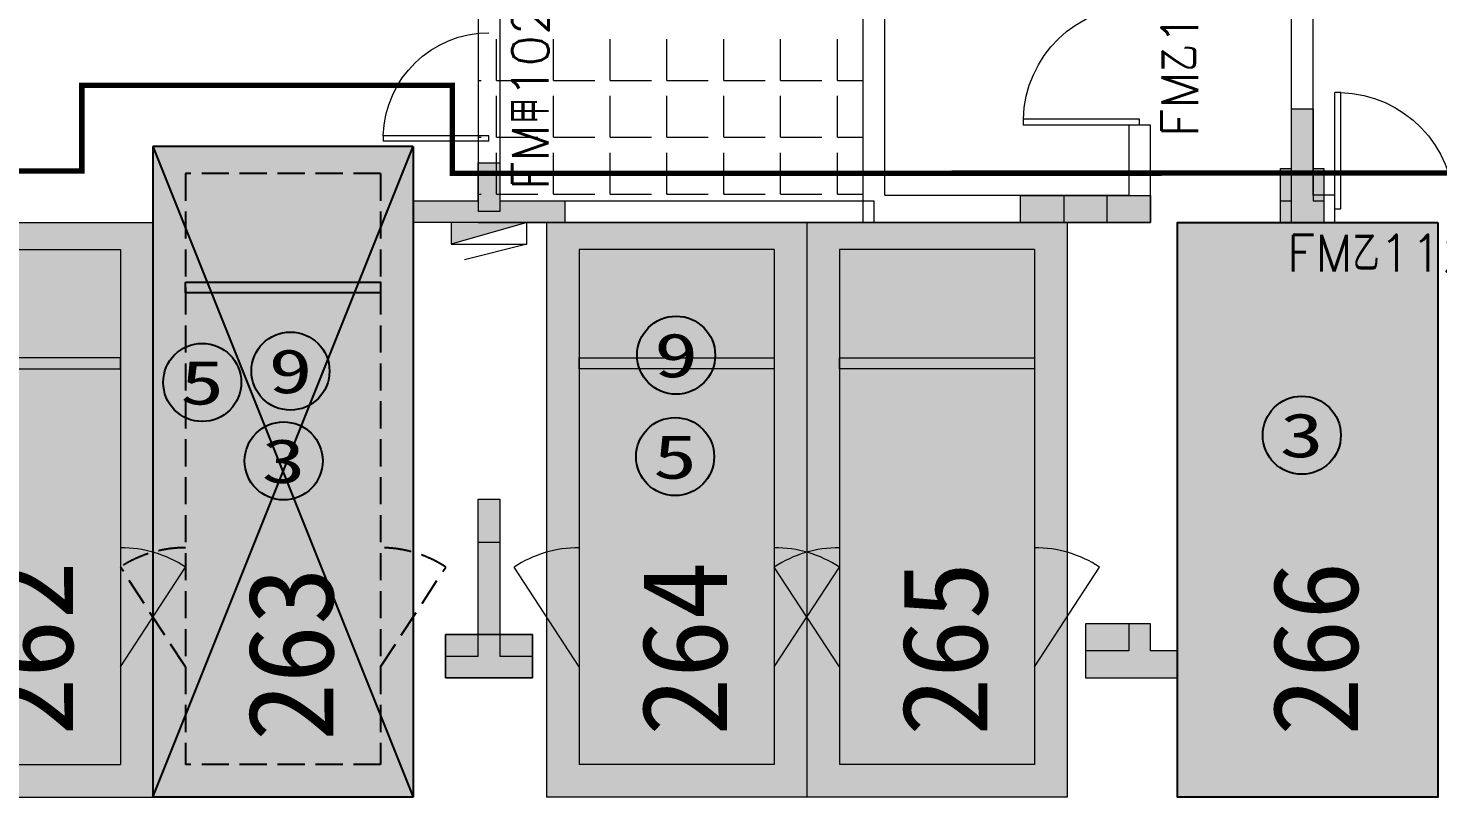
# Model space of a CAD drawing. Extents: x -264757 to 1033689, y 4049843 to 4347093.
# Drawn here: x -70533 to -57534, y 4088083 to 4095199 of the extents above; entities that cross this region are included whole.
import ezdxf
from ezdxf.enums import TextEntityAlignment as Align

# ---------------------------------------------------------------- set-up
doc = ezdxf.new("R2010")
doc.units = 0
doc.header["$LTSCALE"] = 1000
doc.header["$MEASUREMENT"] = 0
doc.linetypes.add('AX-01DK-PB01$1$A-001-车位参照B1$0$A-001-车位参照B1$0$A-001-车位参照B1$0$A-H4-001-基本图形$0$A-001-车位B1$0$DASH', pattern=[0.35, 0.25, -0.1])
doc.linetypes.add('DASH', pattern=[0.35, 0.25, -0.1])
doc.layers.add('AX-01DK-PB01$0$AX-001DK-01-PB01-02$0$A-3-WinF(Text)', color=8, linetype='Continuous', plot=False)
for name, color, linetype in [('不利因素1-紧邻消火栓', 7, 'Continuous'), ('不利因素3-紧邻房间出入口', 7, 'Continuous'), ('不利因素5-单面靠墙', 7, 'Continuous'), ('不可售车位', 255, 'Continuous'), ('大车位', 7, 'Continuous'), ('普通车位', 7, 'Continuous')]:
    doc.layers.add(name, color=color, linetype=linetype)
doc.layers.add('无关图层', color=8, linetype='Continuous', lineweight=0)
doc.layers.add('车位归属楼栋范围线', color=7, linetype='Continuous', true_color=0x19e6c7)
doc.styles.add('AX-01DK-PB01$0$AX-001DK-01-PB01-02$0$_TCH_WINDOW', font='SIMPLEX', dxfattribs={"bigfont": 'GBCBIG'})
doc.styles.add('AX-ACK-BIANH1$0$黑体', font='simhei.ttf')
doc.styles.add('SX-ACK-PB01-WNC-ALL$0$黑体', font='simhei.ttf')
doc.styles.add('黑体', font='simhei.ttf')

# ---------------------------------------------------------------- blocks, each defined once
blk = doc.blocks.new('20200722.21175556')
at = {"layer": '不利因素1-紧邻消火栓', "true_color": 0x3c6a45}
h = blk.add_hatch(color=97, dxfattribs=at)
h.dxf.hatch_style = 1
edge = h.paths.add_edge_path()
edge.add_arc((360, 360), 360, 0, 360)
at = {"layer": '不利因素1-紧邻消火栓'}
blk.add_circle((360, 360), 360, dxfattribs=at)
at = {"layer": '不利因素1-紧邻消火栓', "style": '黑体', "width": 1.390625}
blk.add_text('9', height=407, dxfattribs=at).set_placement((156, 156), (564, 156), align=Align.FIT)
blk = doc.blocks.new('SX-ACK-PB01-WNC-ALL$0$20200722.21182536')
at = {"layer": '不利因素3-紧邻房间出入口', "true_color": 0xe4d218}
h = blk.add_hatch(color=52, dxfattribs=at)
h.dxf.hatch_style = 1
edge = h.paths.add_edge_path()
edge.add_arc((360, 360), 360, 0, 360)
at = {"layer": '不利因素3-紧邻房间出入口'}
blk.add_circle((360, 360), 360, dxfattribs=at)
at = {"layer": '不利因素3-紧邻房间出入口', "style": 'SX-ACK-PB01-WNC-ALL$0$黑体', "width": 1.390625}
blk.add_text('3', height=407, dxfattribs=at).set_placement((156, 156), (564, 156), align=Align.FIT)
blk = doc.blocks.new('SX-ACK-PB01-WNC-ALL$0$20200722.21183209')
at = {"layer": '不利因素5-单面靠墙', "true_color": 0x6d711d}
h = blk.add_hatch(color=66, dxfattribs=at)
h.dxf.hatch_style = 1
edge = h.paths.add_edge_path()
edge.add_arc((360, 360), 360, 0, 360)
at = {"layer": '不利因素5-单面靠墙'}
blk.add_circle((360, 360), 360, dxfattribs=at)
at = {"layer": '不利因素5-单面靠墙', "style": 'SX-ACK-PB01-WNC-ALL$0$黑体', "width": 1.390625}
blk.add_text('5', height=407, dxfattribs=at).set_placement((156, 156), (564, 156), align=Align.FIT)
blk = doc.blocks.new('销控车位')
at = {"layer": '不可售车位', "true_color": 0x757b8a}
h = blk.add_hatch(color=8, dxfattribs=at)
h.dxf.hatch_style = 1
h.paths.add_polyline_path([(2400, 0), (2400, -5300), (0, -5300), (0, 0)])
at = {"layer": '不可售车位', "color": 8, "true_color": 0x757b8a}
blk.add_lwpolyline([(2400, 0), (2400, -5300), (0, -5300), (0, 0)], close=True, dxfattribs=at)
blk = doc.blocks.new('AX-01DK-PB01$0$$DorLib2D$00000001')
at = {"layer": '无关图层'}
for p, q in [((0.45, 0.975), (0.5, 0.975)), ((0.45, 0), (0.45, 0.975)), ((0.5, 0), (0.5, 0.975)), ((0.5, 0), (0.45, 0))]:
    blk.add_line(p, q, dxfattribs=at)
at = {"layer": '无关图层', "lineweight": 13}
blk.add_arc((0.475, 0), 0.975, 91.4693, 180, dxfattribs=at)
blk = doc.blocks.new('PX-03CK-XHS$1$$TWTSYS$00000508')
at = {"layer": '无关图层'}
for p, q in [((-0.5, 0.5), (0.324, 1.224)), ((-0.5, 0.5), (-0.5, -0.5)), ((-0.5, -0.5), (0.5, 0.5)), ((0.5, 0.5), (-0.5, 0.5)), ((0.5, -0.5), (0.5, 0.5)), ((-0.5, -0.5), (0.5, -0.5))]:
    blk.add_line(p, q, dxfattribs=at)
blk.add_solid([(0.5, -0.5), (0.5, 0.5), (-0.5, -0.5)], dxfattribs=at)
blk = doc.blocks.new('A$C7e5eb487')
at = {"layer": '普通车位', "true_color": 0xf18f8e}
h = blk.add_hatch(color=11, dxfattribs=at)
h.dxf.hatch_style = 1
h.paths.add_polyline_path([(2400, 0), (2400, -5300), (0, -5300), (0, 0)])

msp = doc.modelspace()

# ---------------------------------------------------------------- hatches: boundary and pattern name
at = {"layer": '大车位', "true_color": 0xe806f9}
h = msp.add_hatch(color=6, dxfattribs=at)
h.dxf.hatch_style = 1
h.paths.add_polyline_path([(-66983, 4088108), (-66983, 4094108), (-69383, 4094108), (-69383, 4088108)])
at = {"layer": '无关图层'}
h = msp.add_hatch(color=256, dxfattribs=at)
h.dxf.hatch_style = 1
h.paths.add_polyline_path([(-58983.7, 4093606.5), (-58883.5, 4093606.5), (-58883.5, 4094456.5), (-58683.5, 4094456.5), (-58683.5, 4093606.5), (-58583.3, 4093606.5), (-58583.3, 4093406.5), (-58983.7, 4093406.5)])
for points in [[(-58683.3, 4093906.5), (-58583.3, 4093906.5), (-58583.3, 4093406.5), (-58983.7, 4093406.5), (-58983.7, 4093906.5), (-58883.3, 4093906.5), (-58883.5, 4094456.5), (-58683.5, 4094456.5)], [(-66183.3, 4093606.5), (-65583.3, 4093606.5), (-65583.3, 4093406.5), (-66983.3, 4093406.5), (-66983.3, 4093606.5), (-66383.3, 4093606.5), (-66383.3, 4093956.5), (-66183.3, 4093956.5)], [(-60983.5, 4093406.5), (-61383.5, 4093406.5), (-61383.5, 4093656.5), (-60983.5, 4093656.5)], [(-60183.5, 4093406.5), (-60583.5, 4093406.5), (-60583.5, 4093656.5), (-60183.5, 4093656.5)], [(-66383.3, 4090856.5), (-66183.3, 4090856.5), (-66183.3, 4090456.5), (-66383.3, 4090456.5)], [(-66683.5, 4089606.5), (-66683.5, 4089206.5), (-65883.5, 4089206.5), (-65883.5, 4089606.5)], [(-59932.6, 4089206.5), (-59932.6, 4089456.5), (-60182.6, 4089456.5), (-60182.6, 4089706.5), (-60382.6, 4089706.5), (-60382.6, 4089706.5), (-60782.6, 4089706.5), (-60782.6, 4089206.5), (-60382.6, 4089206.5)]]:
    msp.add_hatch(color=256, dxfattribs=at).paths.add_polyline_path(points)
h = msp.add_hatch(color=256, dxfattribs=at)
h.dxf.hatch_style = 1
h.paths.add_polyline_path([(-66983.5, 4093606.5), (-66383.5, 4093606.5), (-66383.5, 4093956.5), (-66183.5, 4093956.5), (-66183.5, 4093606.5), (-65583.5, 4093606.5), (-65583.5, 4093406.5), (-66983.5, 4093406.5)])
h = msp.add_hatch(color=256, dxfattribs=at)
h.dxf.hatch_style = 1
h.paths.add_polyline_path([(-61383.5, 4093656.5), (-60183.5, 4093656.5), (-60183.5, 4093406.5), (-61383.5, 4093406.5)])
h = msp.add_hatch(color=256, dxfattribs=at)
h.dxf.hatch_style = 1
h.paths.add_polyline_path([(-66683.5, 4089406.5), (-66383.5, 4089406.5), (-66383.5, 4090856.5), (-66183.5, 4090856.5), (-66183.5, 4089406.5), (-65883.5, 4089406.5), (-65883.5, 4089206.5), (-66683.5, 4089206.5)])
h = msp.add_hatch(color=256, dxfattribs=at)
h.dxf.hatch_style = 1
h.paths.add_polyline_path([(-59932.6, 4089206.5), (-59932.6, 4089456.5), (-60182.6, 4089456.5), (-60182.6, 4089706.5), (-60382.6, 4089706.5), (-60382.6, 4089456.5), (-60782.6, 4089456.5), (-60782.6, 4089206.5), (-60382.6, 4089206.5)])

# ---------------------------------------------------------------- linework, layer by layer
at = {"layer": '大车位', "color": 83}
for p, q in [((-69383, 4094108), (-69383, 4088108, 0)), ((-66983, 4094108), (-69383, 4094108)), ((-66983, 4094108), (-66983, 4088108, 0)), ((-66983, 4088108, 0), (-69383, 4088108, 0))]:
    msp.add_line(p, q, dxfattribs=at)
at = {"layer": '大车位', "color": 8, "linetype": 'AX-01DK-PB01$1$A-001-车位参照B1$0$A-001-车位参照B1$0$A-001-车位参照B1$0$A-H4-001-基本图形$0$A-001-车位B1$0$DASH'}
for p, q in [((-67283, 4093858), (-69083, 4093858)), ((-69083, 4093858), (-69083, 4088408, 0)), ((-67283, 4093858), (-67283, 4088408, 0)), ((-67283, 4088408, 0), (-69083, 4088408, 0))]:
    msp.add_line(p, q, dxfattribs=at)
at = {"layer": '大车位', "color": 83, "elevation": 0}
msp.add_lwpolyline([(-69383, 4088108), (-66983, 4094108)], dxfattribs=at)
at = {"layer": '大车位', "color": 83}
msp.add_lwpolyline([(-69383, 4094108), (-66983, 4088108)], dxfattribs=at)
at = {"layer": '大车位'}
msp.add_lwpolyline([(-69083, 4092858), (-67283, 4092858), (-67283, 4092758), (-69083, 4092758)], close=True, dxfattribs=at)
at = {"layer": '大车位', "linetype": 'AX-01DK-PB01$1$A-001-车位参照B1$0$A-001-车位参照B1$0$A-001-车位参照B1$0$A-H4-001-基本图形$0$A-001-车位B1$0$DASH'}
for points in [[(-69083, 4089308), (-69683, 4090230)], [(-67283, 4089308), (-66683, 4090230)]]:
    msp.add_lwpolyline(points, dxfattribs=at)
for centre, start, end in [((-69083, 4089308, 0), 90, 123.05573), ((-67283, 4089308, 0), 56.94427, 90)]:
    msp.add_arc(centre, 1100, start, end, dxfattribs=at)
at = {"layer": '无关图层'}
for p, q in [((-62833.8, 4093408), (-62833.8, 4097908)), ((-58883.4, 4093408), (-58883.4, 4097708)), ((-58683.4, 4093658), (-58683.4, 4097708)), ((-62633.8, 4093658), (-62633.8, 4097508)), ((-66383.8, 4095608), (-66383.8, 4093508)), ((-66183.8, 4095608), (-66183.8, 4093508)), ((-66383.8, 4095157.5), (-66383.8, 4094157.5)), ((-66213.9, 4094716.6), (-66213.9, 4095097.6)), ((-66183.8, 4095157.5), (-66183.8, 4094157.5)), ((-65690, 4094716.6), (-65690, 4095097.6)), ((-65166.1, 4094716.6), (-65166.1, 4095097.6)), ((-64642.2, 4094716.6), (-64642.2, 4095097.6)), ((-64118.4, 4094716.6), (-64118.4, 4095097.6)), ((-63594.5, 4094716.6), (-63594.5, 4095097.6)), ((-63070.6, 4094716.6), (-63070.6, 4095097.6)), ((-66384.1, 4094716.6), (-66356.7, 4094716.6)), ((-66213.9, 4094716.6), (-65832.9, 4094716.6)), ((-65690, 4094716.6), (-65309, 4094716.6)), ((-65166.1, 4094716.6), (-64785.1, 4094716.6)), ((-64642.2, 4094716.6), (-64261.2, 4094716.6)), ((-64118.4, 4094716.6), (-63737.4, 4094716.6)), ((-63594.5, 4094716.6), (-63213.5, 4094716.6)), ((-63070.6, 4094716.6), (-62833.8, 4094716.6)), ((-66213.9, 4094192.8), (-66213.9, 4094573.8)), ((-65690, 4094192.8), (-65690, 4094573.8)), ((-65166.1, 4094192.8), (-65166.1, 4094573.8)), ((-64642.2, 4094192.8), (-64642.2, 4094573.8)), ((-64118.4, 4094192.8), (-64118.4, 4094573.8)), ((-63594.5, 4094192.8), (-63594.5, 4094573.8)), ((-63070.6, 4094192.8), (-63070.6, 4094573.8)), ((-60183.5, 4094305.8), (-60383.5, 4094305.8)), ((-60383.5, 4094305.8), (-60383.5, 4093658)), ((-60183.5, 4093408), (-60183.5, 4094305.8)), ((-66384.1, 4094192.8), (-66356.7, 4094192.8)), ((-66213.9, 4094192.8), (-65832.9, 4094192.8)), ((-65690, 4094192.8), (-65309, 4094192.8)), ((-65166.1, 4094192.8), (-64785.1, 4094192.8)), ((-64642.2, 4094192.8), (-64261.2, 4094192.8)), ((-64118.4, 4094192.8), (-63737.4, 4094192.8)), ((-63594.5, 4094192.8), (-63213.5, 4094192.8)), ((-63070.6, 4094192.8), (-62833.8, 4094192.8)), ((-66213.9, 4093668.9), (-66213.9, 4094049.9)), ((-65690, 4093668.9), (-65690, 4094049.9)), ((-65166.1, 4093668.9), (-65166.1, 4094049.9)), ((-64642.2, 4093668.9), (-64642.2, 4094049.9)), ((-64118.4, 4093668.9), (-64118.4, 4094049.9)), ((-63594.5, 4093668.9), (-63594.5, 4094049.9)), ((-63070.6, 4093668.9), (-63070.6, 4094049.9)), ((-66384.1, 4093668.9), (-66356.7, 4093668.9)), ((-66213.9, 4093668.9), (-65832.9, 4093668.9)), ((-65690, 4093668.9), (-65309, 4093668.9)), ((-65166.1, 4093668.9), (-64785.1, 4093668.9)), ((-64642.2, 4093668.9), (-64261.2, 4093668.9)), ((-64118.4, 4093668.9), (-63737.4, 4093668.9)), ((-63594.5, 4093668.9), (-63213.5, 4093668.9)), ((-63070.6, 4093668.9), (-62833.8, 4093668.9)), ((-62633.8, 4093658), (-60383.5, 4093658)), ((-58483.5, 4093658), (-58683.4, 4093658)), ((-58483.5, 4093408), (-58483.5, 4093658)), ((-66183.8, 4093508), (-66383.8, 4093508)), ((-66183.8, 4093608), (-62733.8, 4093608)), ((-62733.8, 4093608), (-62733.8, 4093408)), ((-71783, 4093408), (-69383, 4093408)), ((-69383, 4093408), (-69383, 4088108, 0)), ((-66383.8, 4093408), (-62733.8, 4093408)), ((-65752.6, 4093408), (-65752.6, 4088108, 0)), ((-63352.6, 4093408), (-65752.6, 4093408)), ((-63352.6, 4093408), (-63352.6, 4088108, 0)), ((-63352.6, 4093408), (-63352.6, 4088108, 0)), ((-60952.6, 4093408), (-63352.6, 4093408)), ((-62833.8, 4093408), (-60183.5, 4093408)), ((-60952.6, 4093408), (-60952.6, 4088108, 0)), ((-58883.4, 4093408), (-58483.5, 4093408)), ((-71483, 4093158), (-69683, 4093158)), ((-69683, 4093158), (-69683, 4088408, 0)), ((-63652.6, 4093158), (-65452.6, 4093158)), ((-65452.6, 4093158), (-65452.6, 4088408, 0)), ((-63652.6, 4093158), (-63652.6, 4088408, 0)), ((-61252.6, 4093158), (-63052.6, 4093158)), ((-63052.6, 4093158), (-63052.6, 4088408, 0)), ((-61252.6, 4093158), (-61252.6, 4088408, 0)), ((-71483, 4088408, 0), (-69683, 4088408, 0)), ((-63652.6, 4088408, 0), (-65452.6, 4088408, 0)), ((-61252.6, 4088408, 0), (-63052.6, 4088408, 0)), ((-71783, 4088108, 0), (-69383, 4088108, 0)), ((-63352.6, 4088108, 0), (-65752.6, 4088108, 0)), ((-60952.6, 4088108, 0), (-63352.6, 4088108, 0))]:
    msp.add_line(p, q, dxfattribs=at)
for points in [[(-58983.7, 4093606.5), (-58883.5, 4093606.5), (-58883.5, 4094456.5), (-58683.5, 4094456.5), (-58683.5, 4093606.5), (-58583.3, 4093606.5), (-58583.3, 4093406.5), (-58983.7, 4093406.5)], [(-58683.3, 4093906.5), (-58583.3, 4093906.5), (-58583.3, 4093406.5), (-58983.7, 4093406.5), (-58983.7, 4093906.5), (-58883.3, 4093906.5), (-58883.5, 4094456.5), (-58683.5, 4094456.5)], [(-66983.5, 4093606.5), (-66383.5, 4093606.5), (-66383.5, 4093956.5), (-66183.5, 4093956.5), (-66183.5, 4093606.5), (-65583.5, 4093606.5), (-65583.5, 4093406.5), (-66983.5, 4093406.5)], [(-66183.3, 4093606.5), (-65583.3, 4093606.5), (-65583.3, 4093406.5), (-66983.3, 4093406.5), (-66983.3, 4093606.5), (-66383.3, 4093606.5), (-66383.3, 4093956.5), (-66183.3, 4093956.5)], [(-61383.5, 4093656.5), (-60183.5, 4093656.5), (-60183.5, 4093406.5), (-61383.5, 4093406.5)], [(-60983.5, 4093406.5), (-61383.5, 4093406.5), (-61383.5, 4093656.5), (-60983.5, 4093656.5)], [(-60183.5, 4093406.5), (-60583.5, 4093406.5), (-60583.5, 4093656.5), (-60183.5, 4093656.5)], [(-69683, 4092158), (-71483, 4092158), (-71483, 4092058), (-69683, 4092058)], [(-65452.6, 4092158), (-63652.6, 4092158), (-63652.6, 4092058), (-65452.6, 4092058)], [(-63052.6, 4092158), (-61252.6, 4092158), (-61252.6, 4092058), (-63052.6, 4092058)], [(-66683.5, 4089406.5), (-66383.5, 4089406.5), (-66383.5, 4090856.5), (-66183.5, 4090856.5), (-66183.5, 4089406.5), (-65883.5, 4089406.5), (-65883.5, 4089206.5), (-66683.5, 4089206.5)], [(-66383.3, 4090856.5), (-66183.3, 4090856.5), (-66183.3, 4090456.5), (-66383.3, 4090456.5)], [(-66683.5, 4089606.5), (-66683.5, 4089206.5), (-65883.5, 4089206.5), (-65883.5, 4089606.5)], [(-66683.3, 4089606.5), (-65883.3, 4089606.5), (-65883.3, 4089206.5), (-66683.3, 4089206.5)], [(-59932.6, 4089206.5), (-59932.6, 4089456.5), (-60182.6, 4089456.5), (-60182.6, 4089706.5), (-60382.6, 4089706.5), (-60382.6, 4089456.5), (-60782.6, 4089456.5), (-60782.6, 4089206.5), (-60382.6, 4089206.5)], [(-59932.6, 4089206.5), (-59932.6, 4089456.5), (-60182.6, 4089456.5), (-60182.6, 4089706.5), (-60382.6, 4089706.5), (-60382.6, 4089706.5), (-60782.6, 4089706.5), (-60782.6, 4089206.5), (-60382.6, 4089206.5)]]:
    msp.add_lwpolyline(points, close=True, dxfattribs=at)
for points in [[(-69683, 4089308), (-69083, 4090230)], [(-65452.6, 4089308), (-66052.6, 4090230)], [(-63652.6, 4089308), (-63052.6, 4090230)], [(-63052.6, 4089308), (-63652.6, 4090230)], [(-61252.6, 4089308), (-60652.6, 4090230)]]:
    msp.add_lwpolyline(points, dxfattribs=at)
for centre, start, end in [((-69683, 4089308, 0), 56.94427, 90), ((-65452.6, 4089308, 0), 90, 123.05573), ((-63652.6, 4089308, 0), 56.94427, 90), ((-63052.6, 4089308, 0), 90, 123.05573), ((-61252.6, 4089308, 0), 56.94427, 90)]:
    msp.add_arc(centre, 1100, start, end, dxfattribs=at)
at = {"layer": '车位归属楼栋范围线', "linetype": 'DASH', "ltscale": 5, "const_width": 50}
msp.add_lwpolyline([(-57351.2, 4093863.6), (-66622.1, 4093859.7), (-66621.6, 4094672), (-70038.6, 4094672), (-70038.6, 4093881.4), (-81133.3, 4093879.9), (-81133.3, 4088108), (-91980.1, 4088108)], dxfattribs=at)

# ---------------------------------------------------------------- block references
at = {"layer": '不利因素1-紧邻消火栓'}
for p in [(-64917.8, 4091823.4, 0), (-68474.7, 4091676.8, 0)]:
    msp.add_blockref('20200722.21175556', p, dxfattribs=at)
at = {"layer": '不利因素3-紧邻房间出入口'}
for p in [(-59148.1, 4091085.4, 0), (-68537.5, 4090848.2, 0)]:
    msp.add_blockref('SX-ACK-PB01-WNC-ALL$0$20200722.21182536', p, dxfattribs=at)
at = {"layer": '不利因素5-单面靠墙'}
for p in [(-69287.9, 4091572.2), (-64927.1, 4090888.1)]:
    msp.add_blockref('SX-ACK-PB01-WNC-ALL$0$20200722.21183209', p, dxfattribs=at)
at = {"layer": '不可售车位'}
msp.add_blockref('销控车位', (-59933.8, 4093406.5, 0), dxfattribs=at)
at = {"layer": '无关图层'}
ref = msp.add_blockref('AX-01DK-PB01$0$$DorLib2D$00000001', (-60283.5, 4094855.8), dxfattribs=dict(at, xscale=-1100, yscale=1100, zscale=200, rotation=89.99999999986345))
ref.add_attrib('A', 'FM乙1123', (-59744.6, 4094194.7), dxfattribs={"layer": 'AX-01DK-PB01$0$AX-001DK-01-PB01-02$0$A-3-WinF(Text)', "height": 337.59, "rotation": 90, "style": 'AX-01DK-PB01$0$AX-001DK-01-PB01-02$0$_TCH_WINDOW'})
for name, p, xscale, yscale, zscale, rotation in [('AX-01DK-PB01$0$$DorLib2D$00000001', (-66283.8, 4094657.5), 1000, -1000, 1000, 269.99997240664), ('PX-03CK-XHS$1$$TWTSYS$00000508', (-66283.3, 4093308), 700, 200, 700, 180)]:
    msp.add_blockref(name, p, dxfattribs=dict(at, xscale=xscale, yscale=yscale, zscale=zscale, rotation=rotation))
ref = msp.add_blockref('AX-01DK-PB01$0$$DorLib2D$00000001', (-57933.5, 4093533), dxfattribs=dict(at, xscale=1100, yscale=-1100, zscale=250, rotation=179.9999999995595))
ref.add_attrib('A', 'FM乙1123', (-58924.5, 4092956.6), dxfattribs={"layer": 'AX-01DK-PB01$0$AX-001DK-01-PB01-02$0$A-3-WinF(Text)', "height": 337.59, "rotation": 360, "style": 'AX-01DK-PB01$0$AX-001DK-01-PB01-02$0$_TCH_WINDOW'})
at = {"layer": '普通车位', "rotation": 180}
msp.add_blockref('A$C7e5eb487', (-69383, 4088108, 0), dxfattribs=at)
at = {"layer": '普通车位', "extrusion": (0, 0, -1), "zscale": -0.9999999999999998, "rotation": 180}
for p in [(65752.6, 4088108, 0), (63352.6, 4088108, 0)]:
    msp.add_blockref('A$C7e5eb487', p, dxfattribs=at)

# ---------------------------------------------------------------- texts
at = {"layer": '无关图层'}
for s, height, rotation, style, p in [('FM甲1021', 337.59, 89.99997, 'AX-01DK-PB01$0$AX-001DK-01-PB01-02$0$_TCH_WINDOW', (-65733.8, 4093706.8)), ('264', 788.61, 90, 'AX-ACK-BIANH1$0$黑体', (-64088.5, 4088671.8, 0)), ('262', 788.61, 90, 'AX-ACK-BIANH1$0$黑体', (-70118.9, 4088671.8, 0)), ('263', 788.61, 90, 'AX-ACK-BIANH1$0$黑体', (-67718.9, 4088622.8, 0)), ('265', 788.61, 90, 'AX-ACK-BIANH1$0$黑体', (-61688.5, 4088671.8)), ('266', 788.61, 90, 'AX-ACK-BIANH1$0$黑体', (-58269.7, 4088671.8))]:
    msp.add_text(s, height=height, rotation=rotation, dxfattribs=dict(at, style=style)).set_placement(p)

doc.saveas('drawing.dxf')
